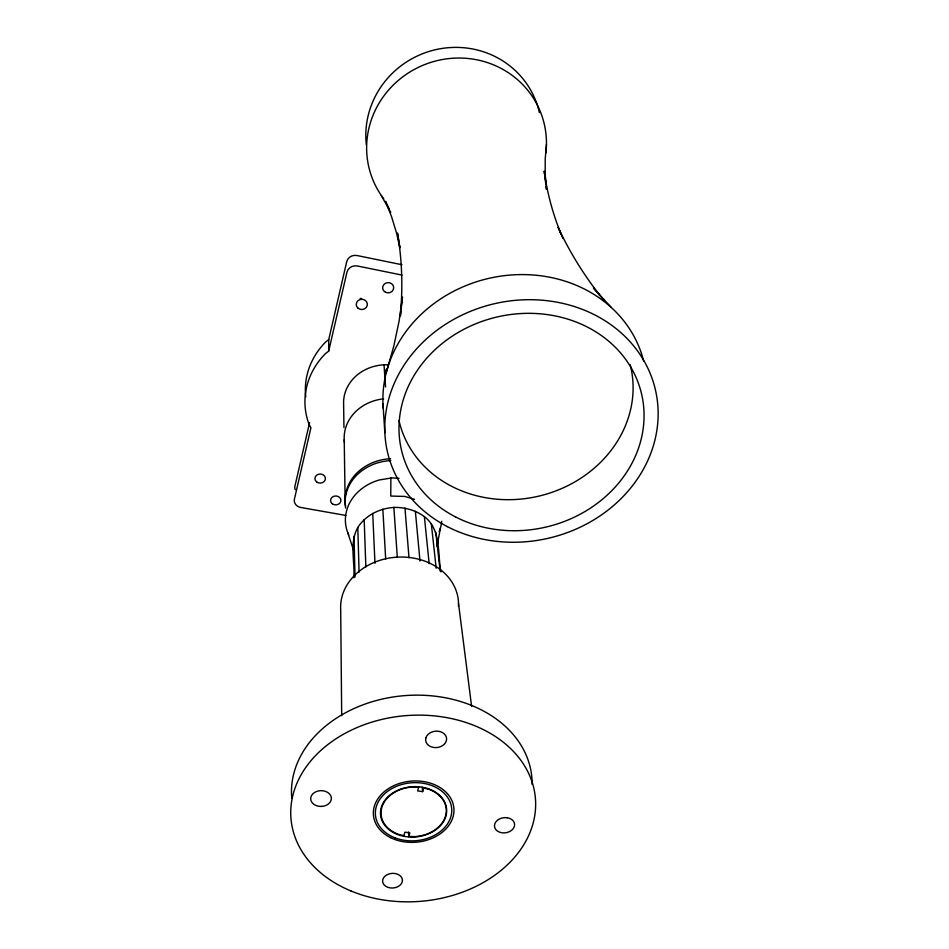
<?xml version="1.0" encoding="UTF-8"?>
<svg xmlns="http://www.w3.org/2000/svg" width="949" height="949" viewBox="0 0 949 949"><rect width="100%" height="100%" fill="white"/><g stroke="black" fill="none" stroke-linecap="round" stroke-linejoin="round"><path stroke-width="1.42" d="M345.899 515.437L300.797 507.478A8.161 6.987 1.2 0 1 294.392 499.221L310.928 427.797L309.125 424.523A80.57 71.685 -3.7 0 1 325.519 353.562L328.686 351.118L328.734 339.6L346.705 261.71A8.66 8.09 0.3 0 1 357.026 255.53L401.985 264.735M390.881 478.071L390.751 496.066L404.855 496.422L414.499 499.352M400.3 315.981C402.934 288.354 402.21 260.394 397.441 233.039L400.015 247.618M546.458 144.414L545.212 159.017L545.224 174.45L546.505 189.409M440.905 571.891C437.382 553.314 441.451 529.601 424.369 516.6C415.543 510.123 404.737 507.181 393.859 507.418C379.624 508.391 365.65 515.236 357.809 527.442C349.22 542.84 354.95 561.156 353.858 577.811M400.466 315.898L400.929 311.545M401.237 308.65L402.471 297.073L399.149 320.869L393.811 346.065L386.219 372.85M437.098 544.062L437.442 541.416M437.038 546.399L440.466 527.917M309.588 422.613L294.949 486.078A8.043 6.916 1.3 0 0 295.222 489.648M328.686 351.118L346.943 272.268A8.802 8.185 0 0 1 357.429 265.993L402.032 275.08M403.776 835.927L404.926 832.166L409.849 832.878L408.687 836.627M403.847 835.678L398.319 834.29A32.705 24.828 -4.8 0 1 381.878 807.243A32.705 24.828 -4.8 0 1 412.756 786.994L418.734 787.255L417.619 790.897L422.625 791.632L423.752 788.002L429.351 789.449A32.705 24.828 -4.8 0 1 445.425 816.496A32.705 24.828 -4.8 0 1 414.63 836.627L408.77 836.377L408.497 831.976M328.734 339.6L325.626 342.02A79.336 70.89 -3.6 0 0 305.768 396.907M399.054 478.343L391.984 477.893L379.375 479.945A48.28 41.139 -4.2 0 0 348.769 535.046M611.346 307.547L593.398 287.879L599.756 295.613M604.371 300.88C585.96 278.448 570.432 253.68 558.131 227.392L560.989 234.106M390.774 212.339L380.573 194.355A90.404 87.035 -22.4 0 1 436.338 60.831A90.404 87.035 -22.4 0 1 545.912 152.943M389.304 209.171L385.531 201.342L391.617 216.823L396.729 233.668L399.849 247.76M562.864 238.223C553.575 216.858 547.371 194.201 544.192 171.128L545.746 183.75M347.702 532.555L353.704 550.61M458.521 603.6L471.617 706.447M546.102 186.562L546.446 189.361M435.769 532.235L440.182 571.179M431.321 523.765L436.172 568.226M424.369 516.6L429.173 563.587M415.365 511.262L419.992 561.013M404.962 508.118L409.007 557.787M422.281 787.219L422.625 791.632M384.025 364.831L385.555 386.919M393.859 507.418L397.299 557.087M382.981 403.918L384.843 432.768M382.85 509.222L385.674 558.961M372.72 513.373L374.974 563.303M364.179 519.601L365.851 566.814M357.809 527.442L359.078 572.164M354.048 536.327L355.021 576.992M344.226 439.79L345.151 502.151M343.953 427.608L343.621 404.642A42.017 37.379 -3.7 0 1 388.378 364.831M341.687 715.665L340.703 609.721A59.004 48.648 -4.4 0 1 399.327 557.063A59.004 48.648 -4.4 0 1 458.474 606.423M344.511 442.649A43.903 38.565 -3.9 0 1 383.598 398.841M345.602 506.102A47.213 40.534 -4.1 0 1 390.656 458.699M383.811 198.922A90.404 87.035 -22.4 0 1 381.344 195.506M630.231 364.784A118.945 105.149 -13.5 0 1 539.542 495.959A118.945 105.149 -13.5 0 1 398.971 420.514M383.266 408.284A132.682 117.308 -13.5 0 1 495.568 276.989A132.682 117.308 -13.5 0 1 643.6 360.964M366.338 144.722A88.304 85.327 -23.9 0 1 439.351 48.909A88.304 85.327 -23.9 0 1 539.388 112.563M385.982 372.364A9.953 4.187 14.4 0 1 386.718 369.244M361.569 298.52A5.48 5.065 -0.9 0 1 360.146 298.413M345.638 508.071A47.32 40.605 -4.1 0 1 390.786 460.609M441.712 521.262A48.28 41.139 -4.2 0 1 439.126 531.784M291.746 797.979A120.487 92.314 -4.7 0 1 408.272 695.392A120.487 92.314 -4.7 0 1 532.104 784.42M386.385 372.471A9.561 4.021 14.4 0 1 387.085 369.481M402.447 880.126L402.186 882.036A9.941 7.331 -4.1 0 1 390.288 887.908A9.941 7.331 -4.1 0 1 382.838 879.379L383.74 877.54A9.941 7.331 -4.1 0 1 394.748 873.46A9.941 7.331 -4.1 0 1 402.447 880.126M425.911 737.836L425.627 739.995A10.51 8.221 -5.7 0 0 433.622 747.48A10.51 8.221 -5.7 0 0 445.306 743.008L446.303 740.979A10.51 8.221 -5.7 0 0 438.616 731.288A10.51 8.221 -5.7 0 0 425.911 737.836M321.628 806.425L318.947 806.306A10.344 7.9 -1.7 0 1 310.904 797.065A10.344 7.9 -1.7 0 1 323.135 790.79L325.697 791.442A10.344 7.9 -1.7 0 1 331.165 800.031A10.344 7.9 -1.7 0 1 321.628 806.425M507.157 817.741L504.536 817.623A10.119 7.604 -7.6 0 0 494.797 823.851A10.119 7.604 -7.6 0 0 499.518 832.166L501.938 832.795A10.119 7.604 -7.6 0 0 514.275 826.686A10.119 7.604 -7.6 0 0 507.157 817.741M455.579 516.944A123.287 107.854 -13.1 0 0 643.944 420.419A123.287 107.854 -13.1 0 0 465.057 328.686A123.287 107.854 -13.1 0 0 455.579 516.944M447.359 526.624A137.534 120.333 -13.2 0 0 657.977 419.755A137.534 120.333 -13.2 0 0 458.996 316.575A137.534 120.333 -13.2 0 0 447.359 526.624M332.269 503.741A5.196 4.46 -0.7 0 0 340.833 501.321A5.196 4.46 -0.7 0 0 334.155 496.185A5.196 4.46 -0.7 0 0 332.269 503.741M385.555 292.304A5.54 5.136 -4 0 0 393.705 287.511A5.54 5.136 -4 0 0 385.223 283.419A5.54 5.136 -4 0 0 385.555 292.304M316.669 481.938A5.255 4.543 0.4 0 0 325.329 479.494A5.255 4.543 0.4 0 0 318.532 474.239A5.255 4.543 0.4 0 0 316.669 481.938M358.034 308.188A5.575 5.125 -1.1 0 0 367.239 305.495A5.575 5.125 -1.1 0 0 360.122 299.516A5.575 5.125 -1.1 0 0 358.034 308.188M395.009 837.848A38.268 29.039 -4.8 0 0 451.76 809.948A38.268 29.039 -4.8 0 0 393.906 787.516A38.268 29.039 -4.8 0 0 395.009 837.848M397.548 834.468A33.156 25.16 -4.8 0 0 446.671 810.232A33.156 25.16 -4.8 0 0 396.504 790.873A33.156 25.16 -4.8 0 0 397.548 834.468M350.905 890.945A122.635 93.132 -4.7 0 0 535.651 805.12A122.635 93.132 -4.7 0 0 353.052 729.33A122.635 93.132 -4.7 0 0 350.905 890.945M390.478 837.599A40.38 30.641 -4.8 0 0 453.812 812.985A40.38 30.641 -4.8 0 0 396.658 784.443A40.38 30.641 -4.8 0 0 390.478 837.599"/></g></svg>
